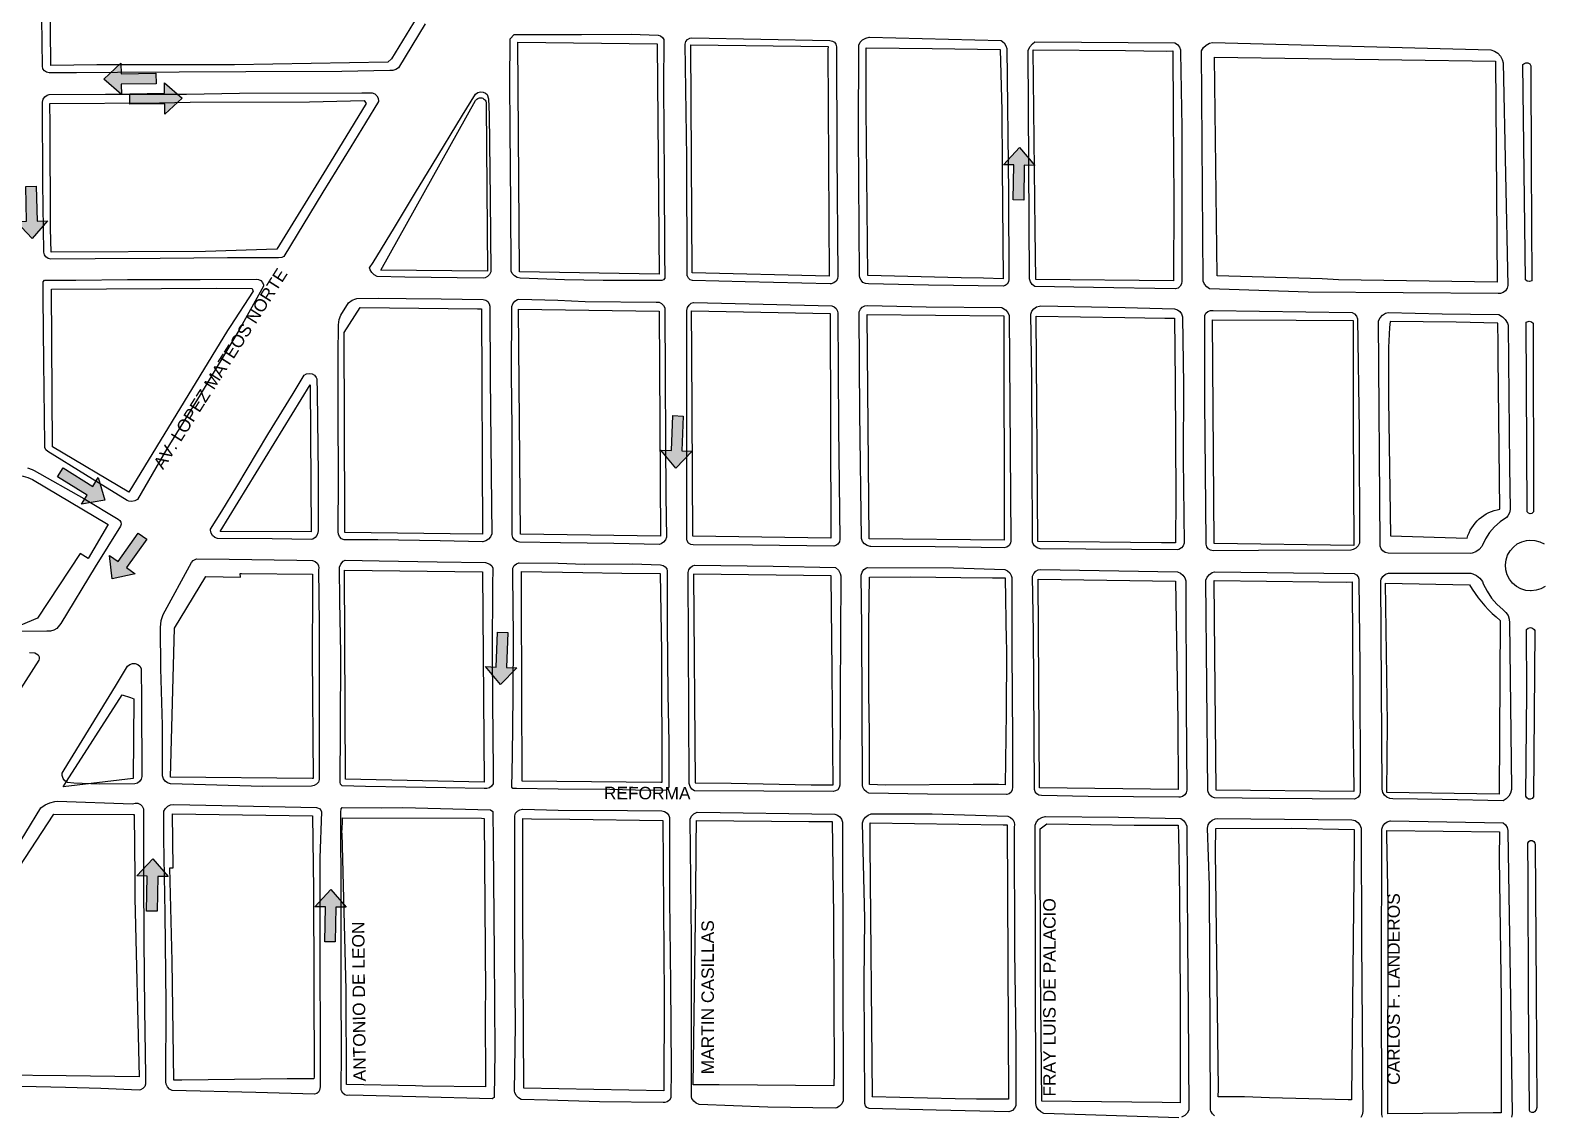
# Model space of a CAD drawing. Header units: metres. Extents: x 668617 to 675126, y 2286318 to 2293677.
# Drawn here: x 672152 to 672761, y 2291867 to 2292304 of the extents above; entities that cross this region are included whole.
import ezdxf

# ---------------------------------------------------------------- set-up
doc = ezdxf.new("R2010")
doc.units = ezdxf.units.M
doc.header["$MEASUREMENT"] = 0
for name, color, linetype in [('0_SENTIDO-VIAL', 30, 'Continuous'), ('DMTG-BANQUETA', 252, 'Continuous'), ('DMTG-CAMELLON', 252, 'Continuous'), ('DMTG-GLORIETA', 252, 'Continuous'), ('DMTG-MANZANA', 253, 'Continuous'), ('DMTG-NOM-CALLES', 251, 'Continuous'), ('DMTG-TRAZA-BASE', 7, 'Continuous'), ('DMTG_SECCIONES_VIALES', 250, 'Continuous')]:
    doc.layers.add(name, color=color, linetype=linetype)
doc.styles.get("Standard").update_dxf_attribs({"font": 'arial.ttf'})

# ---------------------------------------------------------------- blocks, each defined once
blk = doc.blocks.new('traza_base_proyecto')
at = {"layer": '0_SENTIDO-VIAL'}
for points in [[(645.54, -368.36), (631.49, -368.55), (631.55, -372.77), (624.44, -366.54), (631.38, -360.13), (631.44, -364.34), (645.48, -364.15)], [(634.92, -372.42), (648.96, -372.23), (648.91, -368.02), (656.02, -374.24), (649.08, -380.66), (649.02, -376.45), (634.98, -376.64)], [(990.91, -415.15), (991.17, -401.1), (986.96, -401.02), (993.41, -394.12), (999.59, -401.26), (995.38, -401.18), (995.12, -415.23)], [(597.22, -409.65), (597.58, -423.69), (601.8, -423.58), (595.66, -430.76), (589.16, -423.91), (593.37, -423.8), (593.01, -409.76)], [(857.91, -502.27), (857.38, -516.3), (861.59, -516.47), (855, -523.24), (848.96, -515.98), (853.17, -516.14), (853.7, -502.11)], [(608.1, -523.17), (620.01, -530.63), (622.24, -527.05), (624.84, -536.14), (615.54, -537.77), (617.77, -534.2), (605.87, -526.75)], [(641.79, -551.92), (633.65, -563.37), (637.09, -565.81), (627.87, -567.87), (626.78, -558.49), (630.22, -560.93), (638.35, -549.48)], [(787.27, -589.55), (786.73, -603.59), (790.95, -603.75), (784.36, -610.52), (778.31, -603.27), (782.52, -603.43), (783.06, -589.39)], [(641.73, -701.73), (641.99, -687.69), (637.78, -687.61), (644.23, -680.7), (650.42, -687.84), (646.21, -687.76), (645.95, -701.81)], [(713.49, -714.13), (713.75, -700.09), (709.54, -700.01), (715.99, -693.11), (722.18, -700.25), (717.97, -700.17), (717.7, -714.21)]]:
    blk.add_hatch(color=256, dxfattribs=at).paths.add_polyline_path(points)
for points in [[(645.54, -368.36), (631.49, -368.55), (631.55, -372.77), (624.44, -366.54), (631.38, -360.13), (631.44, -364.34), (645.48, -364.15)], [(634.92, -372.42), (648.96, -372.23), (648.91, -368.02), (656.02, -374.24), (649.08, -380.66), (649.02, -376.45), (634.98, -376.64)], [(990.91, -415.15), (991.17, -401.1), (986.96, -401.02), (993.41, -394.12), (999.59, -401.26), (995.38, -401.18), (995.12, -415.23)], [(597.22, -409.65), (597.58, -423.69), (601.8, -423.58), (595.66, -430.76), (589.16, -423.91), (593.37, -423.8), (593.01, -409.76)], [(857.91, -502.27), (857.38, -516.3), (861.59, -516.47), (855, -523.24), (848.96, -515.98), (853.17, -516.14), (853.7, -502.11)], [(608.1, -523.17), (620.01, -530.63), (622.24, -527.05), (624.84, -536.14), (615.54, -537.77), (617.77, -534.2), (605.87, -526.75)], [(641.79, -551.92), (633.65, -563.37), (637.09, -565.81), (627.87, -567.87), (626.78, -558.49), (630.22, -560.93), (638.35, -549.48)], [(787.27, -589.55), (786.73, -603.59), (790.95, -603.75), (784.36, -610.52), (778.31, -603.27), (782.52, -603.43), (783.06, -589.39)], [(641.73, -701.73), (641.99, -687.69), (637.78, -687.61), (644.23, -680.7), (650.42, -687.84), (646.21, -687.76), (645.95, -701.81)], [(713.49, -714.13), (713.75, -700.09), (709.54, -700.01), (715.99, -693.11), (722.18, -700.25), (717.97, -700.17), (717.7, -714.21)]]:
    blk.add_lwpolyline(points, close=True, dxfattribs=at)
at = {"layer": 'DMTG-BANQUETA', "linetype": 'Continuous', "lineweight": 25}
for points in [[(753.96, -344.19, 0), (743.21, -361.94, 0), (742.12, -362.68, 0), (740.87, -363.06, 0), (739.71, -363.07, 0), (720.44, -363.49, 0), (681.65, -363.62, 0), (654.85, -363.74, 0), (630.03, -363.9, 0), (613.48, -363.94, 0), (602.43, -363.98, 0), (601.41, -363.76, 0), (600.53, -363.17, 0), (599.94, -362.3, 0), (599.71, -361.27, 0), (599.3, -332.17, 0)], [(593.7, -523.21, 0), (595.63, -523.8, 0), (596.39, -524.16, 0), (616.45, -535.51, 0), (630.24, -543.87, 0), (630.95, -544.33, 0), (631.39, -545.06, 0), (631.44, -545.91, 0), (631.19, -546.59, 0), (620.99, -563.05, 0), (607.1, -585.94, 0), (605.49, -587.87, 0), (604.35, -588.61, 0), (603.04, -588.99, 0), (601.69, -588.98, 0), (601.56, -588.96, 0), (576.85, -589.08, 0)], [(594.55, -597.62, 0), (596.63, -597.71, 0), (598.04, -598.51, 0), (598.44, -599.28, 0), (598.44, -600.12, 0), (598.25, -600.62, 0), (587.77, -617.08, 0)], [(586.96, -680, 0), (599.06, -660.22, 0), (600.78, -659, 0), (602.69, -658.12, 0), (604.74, -657.62, 0), (605.83, -657.52, 0), (636.04, -658.52, 0), (637.1, -658.21, 0), (638.19, -658.29, 0), (639.2, -658.75, 0), (639.98, -659.54, 0), (640.44, -660.55, 0), (640.4, -687.92, 0), (640.6, -713.4, 0), (640.8, -741.37, 0), (641.3, -767.87, 0), (641.27, -771.51, 0), (640.94, -772.5, 0), (640.22, -773.29, 0), (639.27, -773.77, 0), (638.66, -773.87, 0), (623.27, -773.28, 0), (609.04, -772.87, 0), (591.34, -772.49, 0)], [(1057.6, -785.03, 0), (1003.19, -783.33, 0), (1001.97, -782.71, 0), (1000.98, -781.77, 0), (1000.32, -780.58, 0), (1000.02, -779.25, 0), (1000.02, -778.48, 0), (999.73, -667.15, 0), (1000.33, -665.86, 0), (1001.26, -664.79, 0), (1002.45, -664.02, 0), (1003.81, -663.61, 0), (1003.96, -663.59, 0), (1033.3, -663.92, 0), (1058.4, -664.44, 0), (1059.5, -665.23, 0), (1060.33, -666.31, 0), (1060.82, -667.58, 0), (1060.89, -668.01, 0), (1061.07, -714.22, 0), (1061.35, -740.87, 0), (1061.72, -781.93, 0), (1061.02, -783.15, 0), (1060.01, -784.12, 0), (1058.76, -784.77, 0)], [(1072.04, -784.33, 0), (1071.16, -783.47, 0), (1070.57, -782.4, 0), (1070.41, -781.82, 0), (1069.97, -691.4, 0), (1069.22, -668.32, 0), (1069.5, -667.07, 0), (1070.14, -665.97, 0), (1071.09, -665.12, 0), (1072.26, -664.61, 0), (1073.04, -664.48, 0), (1127.39, -664.93, 0), (1128.66, -665.31, 0), (1129.76, -666.04, 0), (1130.59, -667.07, 0), (1131.08, -668.31, 0), (1131.15, -668.71, 0), (1131.22, -713.6, 0), (1131.79, -782.56, 0), (1131.55, -783.83, 0), (1130.94, -784.97, 0)], [(1139.66, -784.85, 0), (1139.49, -783.75, 0), (1139.5, -783.62, 0), (1139.32, -730.53, 0), (1139.46, -668.71, 0), (1139.84, -667.52, 0), (1140.58, -666.51, 0), (1141.59, -665.79, 0), (1142.78, -665.42, 0), (1142.95, -665.4, 0), (1188.3, -666.22, 0), (1189.27, -667.02, 0), (1189.94, -668.08, 0), (1190.25, -669.29, 0), (1190.26, -669.68, 0), (1191.31, -737.2, 0), (1191.98, -783.5, 0), (1191.66, -784.85, 0)]]:
    blk.add_polyline3d(points, dxfattribs=at)
for points in [[(836.94, -348.44, 0), (847.87, -348.83, 0), (848.83, -349.08, 0), (849.63, -349.68, 0), (850.12, -350.55, 0), (850.13, -350.57, 0), (850.05, -369.35, 0), (850.29, -405.9, 0), (850.44, -436.68, 0), (850.48, -446.73, 0), (850.05, -447.37, 0), (849.35, -447.7, 0), (848.71, -447.69, 0), (825.7, -447.67, 0), (810.16, -447.36, 0), (792.26, -446.74, 0), (791, -446.44, 0), (789.89, -445.76, 0), (789.04, -444.79, 0), (788.64, -443.96, 0), (788.44, -417.37, 0), (788.2, -386.62, 0), (788.06, -367.07, 0), (788.15, -351.3, 0), (788.26, -350.27, 0), (789.75, -348.51, 0), (816.94, -348.56, 0)], [(917.61, -448.96, 0), (917.16, -448.99, 0), (882.94, -448.15, 0), (861.62, -447.62, 0), (860.72, -447.35, 0), (860.01, -446.74, 0), (859.61, -445.87, 0), (859.59, -445.8, 0), (859.34, -398.06, 0), (858.72, -352.36, 0), (859, -351.35, 0), (859.64, -350.51, 0), (860.54, -349.97, 0), (861.37, -349.81, 0), (917.04, -351.01, 0), (918.02, -351.16, 0), (918.87, -351.67, 0), (919.45, -352.48, 0), (919.69, -353.45, 0), (919.69, -353.62, 0), (919.82, -396.19, 0), (920.24, -445.85, 0), (920.07, -446.94, 0), (919.52, -447.9, 0), (918.66, -448.6, 0)], [(987.7, -449.72, 0), (986.85, -449.95, 0), (956.77, -449.49, 0), (932.53, -449.05, 0), (931.39, -448.92, 0), (930.37, -448.41, 0), (929.57, -447.58, 0), (929.11, -446.54, 0), (929.02, -445.68, 0), (928.55, -388.36, 0), (928.64, -352.87, 0), (929.28, -351.65, 0), (930.24, -350.65, 0), (931.45, -349.95, 0), (932.8, -349.62, 0), (932.96, -349.62, 0), (986.09, -350.99, 0), (987.19, -351.87, 0), (987.99, -353.03, 0), (988.39, -354.12, 0), (988.94, -412.46, 0), (989.2, -447.24, 0), (989.04, -448.24, 0), (988.52, -449.11, 0)], [(1056.34, -451.05, 0), (1056.1, -451.07, 0), (1023.29, -450.46, 0), (999.63, -450.03, 0), (998.6, -449.24, 0), (997.87, -448.17, 0), (997.49, -446.93, 0), (996.87, -355.04, 0), (997.63, -353.52, 0), (998.72, -352.23, 0), (999.61, -351.52, 0), (1056.02, -351.92, 0), (1057.07, -352.61, 0), (1057.85, -353.59, 0), (1058.27, -354.77, 0), (1058.34, -355.83, 0), (1058.79, -385.82, 0), (1058.89, -447.98, 0), (1058.73, -449.06, 0), (1058.2, -450, 0), (1057.37, -450.7, 0)], [(1187.26, -452.87, 0), (1186.3, -452.9, 0), (1109.81, -452.42, 0), (1070, -451.03, 0), (1068.87, -450.25, 0), (1068, -449.17, 0), (1067.48, -447.87, 0), (1067.47, -447.84, 0), (1066.75, -355.12, 0), (1067.57, -353.83, 0), (1068.7, -352.78, 0), (1070.06, -352.05, 0), (1071.14, -351.75, 0), (1183.41, -354.65, 0), (1184.89, -355.18, 0), (1186.2, -356.06, 0), (1187.24, -357.25, 0), (1187.95, -358.65, 0), (1188.26, -359.98, 0), (1190.23, -449.65, 0), (1189.96, -450.8, 0), (1189.32, -451.79, 0), (1188.38, -452.51, 0)], [(620.99, -438.92, 0), (603.08, -439.07, 0), (602.03, -438.81, 0), (601.14, -438.18, 0), (600.53, -437.28, 0), (600.29, -436.22, 0), (600.29, -435.94, 0), (599.96, -408.58, 0), (599.71, -375.78, 0), (600.04, -374.65, 0), (600.72, -373.69, 0), (601.69, -373.02, 0), (602.48, -372.75, 0), (625.12, -372.6, 0), (657.84, -372.54, 0), (679.2, -372.18, 0), (728.44, -372.06, 0), (732.65, -372.09, 0), (733.69, -372.5, 0), (734.49, -373.25, 0), (734.98, -374.24, 0), (735.11, -375.34, 0), (735.1, -375.49, 0), (729.91, -384.06, 0), (723.99, -393.74, 0), (712.72, -412, 0), (697.02, -438, 0), (696.26, -438.41, 0), (694.88, -438.54, 0), (674.28, -438.58, 0), (647.15, -438.76, 0)], [(778.1, -446.61, 0), (777.46, -446.75, 0), (745.82, -446.37, 0), (734.56, -446.06, 0), (733.37, -445.44, 0), (732.41, -444.5, 0), (731.76, -443.32, 0), (731.56, -442.62, 0), (732.94, -440.36, 0), (741.56, -426.3, 0), (750.02, -412.15, 0), (756.79, -401.21, 0), (769.02, -381.09, 0), (774.27, -372.57, 0), (775.15, -371.91, 0), (776.21, -371.61, 0), (777.3, -371.7, 0), (778.3, -372.18, 0), (778.89, -372.75, 0), (779.48, -374.5, 0), (779.71, -380.8, 0), (780.11, -414.81, 0), (780.36, -444.12, 0), (779.91, -445.2, 0), (779.13, -446.06, 0)], [(686.86, -447.23, 0), (687.77, -447.68, 0), (688.44, -448.44, 0), (688.76, -449.4, 0), (688.77, -449.92, 0), (678.94, -467.84, 0), (663.26, -493.7, 0), (649.87, -515.53, 0), (638.02, -535.87, 0), (636.94, -536.48, 0), (635.73, -536.71, 0), (634.5, -536.55, 0), (633.87, -536.29, 0), (617.08, -525.99, 0), (601.86, -516.58, 0), (601.13, -515.85, 0), (600.72, -514.9, 0), (600.71, -513.86, 0), (600.75, -513.66, 0), (600.27, -480.62, 0), (600.02, -454.57, 0), (600.06, -448.23, 0), (600.62, -447.49, 0), (601.49, -447.49, 0), (613.16, -447.59, 0), (633.97, -447.28, 0), (663.23, -447.32, 0), (685.85, -447.17, 0)], [(779.51, -551.94, 0), (778.44, -552.6, 0), (777.2, -552.9, 0), (776.99, -552.91, 0), (760.06, -552.62, 0), (734.83, -552.17, 0), (721.3, -552.19, 0), (720.28, -551.7, 0), (719.49, -550.87, 0), (719.03, -549.85, 0), (718.94, -548.9, 0), (719.07, -527.37, 0), (718.96, -501.43, 0), (718.94, -477.62, 0), (718.98, -465.48, 0), (719.34, -463.43, 0), (720.04, -461.59, 0), (723.13, -456.61, 0), (724.49, -455.62, 0), (726.04, -455, 0), (726.39, -454.92, 0), (734.98, -454.79, 0), (746.34, -454.96, 0), (760.37, -455.03, 0), (777.39, -455.37, 0), (778.38, -455.61, 0), (779.22, -456.18, 0), (779.77, -457.04, 0), (779.96, -458.04, 0), (779.95, -458.21, 0), (780.16, -486.59, 0), (780.37, -513.18, 0), (780.71, -538.11, 0), (780.8, -549.8, 0), (780.32, -550.97, 0)], [(849.03, -553.78, 0), (848.41, -553.98, 0), (829.91, -553.61, 0), (808.5, -553.34, 0), (792.02, -553.16, 0), (790.91, -552.84, 0), (789.98, -552.16, 0), (789.33, -551.21, 0), (789.04, -550.09, 0), (789.04, -549.51, 0), (789.02, -530.41, 0), (789.02, -507.08, 0), (788.78, -485.72, 0), (788.88, -458.18, 0), (789.33, -457.01, 0), (790.13, -456.04, 0), (791.19, -455.37, 0), (791.64, -455.21, 0), (807.44, -455.6, 0), (818.49, -456.15, 0), (847.07, -456.43, 0), (848.19, -456.44, 0), (849.21, -456.91, 0), (850.04, -457.7, 0), (850.54, -458.73, 0), (850.57, -458.86, 0), (850.63, -486.9, 0), (850.79, -512.09, 0), (850.97, -534.59, 0), (851.16, -551.08, 0), (850.77, -552.21, 0), (850.03, -553.12, 0)], [(919.37, -554.46, 0), (918.6, -554.68, 0), (885.88, -554.37, 0), (861.94, -554.24, 0), (860.94, -554.03, 0), (860.11, -553.46, 0), (859.56, -552.61, 0), (859.4, -551.93, 0), (859.34, -492.17, 0), (859.45, -459.7, 0), (859.69, -458.56, 0), (860.28, -457.57, 0), (861.19, -456.84, 0), (862.02, -456.51, 0), (890.19, -457.24, 0), (917.79, -457.86, 0), (918.8, -458.26, 0), (919.6, -458.99, 0), (920.08, -459.96, 0), (920.19, -460.8, 0), (920.54, -507.05, 0), (921.09, -551.91, 0), (920.85, -552.96, 0), (920.25, -553.85, 0)], [(988.34, -555.09, 0), (987.31, -555.36, 0), (959.41, -555.02, 0), (933.56, -554.8, 0), (933.25, -554.78, 0), (932.05, -554.46, 0), (931.01, -553.77, 0), (930.24, -552.79, 0), (929.82, -551.62, 0), (929.05, -501.06, 0), (928.81, -461.03, 0), (928.88, -460.22, 0), (929.32, -459.19, 0), (930.08, -458.37, 0), (931.09, -457.87, 0), (932.19, -457.78, 0), (955.87, -458.31, 0), (986.25, -458.58, 0), (986.68, -458.74, 0), (987.84, -459.47, 0), (988.74, -460.5, 0), (989.31, -461.75, 0), (989.97, -552.17, 0), (989.99, -552.52, 0), (989.78, -553.57, 0), (989.21, -554.46, 0)], [(1057.69, -556.02, 0), (1056.94, -556.19, 0), (1001.72, -555.81, 0), (1000.51, -555.37, 0), (999.5, -554.58, 0), (998.78, -553.52, 0), (998.61, -553.12, 0), (998.49, -518.65, 0), (998.41, -486.94, 0), (997.94, -461.28, 0), (998.37, -460.07, 0), (999.19, -459.06, 0), (1000.23, -458.33, 0), (1001.46, -457.97, 0), (1002, -457.93, 0), (1036.05, -458.52, 0), (1055.89, -459.07, 0), (1057.06, -459.43, 0), (1058.04, -460.15, 0), (1058.75, -461.15, 0), (1059.1, -462.32, 0), (1059.12, -462.53, 0), (1059.54, -489.59, 0), (1059.4, -519.62, 0), (1059.79, -553.51, 0), (1059.4, -554.58, 0), (1058.69, -555.45, 0)], [(1089.76, -556.52, 0), (1071.44, -556.53, 0), (1070.4, -556.35, 0), (1069.5, -555.8, 0), (1068.88, -554.96, 0), (1068.61, -553.95, 0), (1068.7, -553.02, 0), (1068.09, -496.46, 0), (1068.05, -461.8, 0), (1068.54, -460.83, 0), (1069.34, -460.1, 0), (1070.35, -459.71, 0), (1071.44, -459.71, 0), (1071.45, -459.71, 0), (1127.48, -460.49, 0), (1128.48, -461.11, 0), (1129.21, -462.03, 0), (1129.59, -463.12, 0), (1129.61, -463.26, 0), (1130.31, -508.04, 0), (1130.46, -553.52, 0), (1129.91, -554.62, 0), (1129.02, -555.53, 0), (1127.94, -556.1, 0), (1126.99, -556.28, 0)], [(1175.84, -557.54, 0), (1174.97, -557.67, 0), (1141.94, -557.48, 0), (1140.8, -557.26, 0), (1139.82, -556.66, 0), (1139.1, -555.77, 0), (1138.73, -554.69, 0), (1138.73, -553.62, 0), (1138.11, -463.93, 0), (1138.72, -462.66, 0), (1139.66, -461.61, 0), (1140.85, -460.87, 0), (1142.02, -460.51, 0), (1163.75, -461.04, 0), (1186.57, -461.36, 0), (1187.99, -462.24, 0), (1189.19, -463.43, 0), (1190.03, -464.86, 0), (1190.34, -465.69, 0), (1190.86, -522.57, 0), (1191.21, -539.91, 0), (1190.91, -541.29, 0), (1190.24, -542.52, 0), (1189.62, -543.22, 0), (1187.1, -544.93, 0), (1184.83, -546.95, 0), (1182.84, -549.25, 0), (1181.19, -551.79, 0), (1179.85, -554.53, 0), (1179.71, -554.9, 0), (1178.65, -556.1, 0), (1177.34, -556.99, 0)], [(708.64, -551.84, 0), (708.14, -551.97, 0), (692.34, -551.76, 0), (670.34, -551.6, 0), (669.23, -551.2, 0), (668.33, -550.45, 0), (667.72, -549.45, 0), (667.48, -548.3, 0), (667.49, -547.87, 0), (672.03, -540.6, 0), (678.07, -530.62, 0), (690.61, -509.74, 0), (700.77, -493.23, 0), (705.14, -485.85, 0), (706.13, -485.28, 0), (707.26, -485.08, 0), (708.38, -485.28, 0), (709.37, -485.85, 0), (710.1, -486.72, 0), (710.36, -487.26, 0), (710.46, -492.74, 0), (710.78, -525.66, 0), (710.78, -548.37, 0), (710.77, -549.33, 0), (710.37, -550.4, 0), (709.63, -551.27, 0)], [(708.19, -651.42, 0), (688.37, -651.51, 0), (665.46, -650.87, 0), (651.29, -650.46, 0), (650.14, -650.12, 0), (649.19, -649.42, 0), (648.48, -648.44, 0), (648.15, -647.29, 0), (648.14, -647.23, 0), (648.1, -626.78, 0), (647.44, -604, 0), (647.26, -587.55, 0), (647.63, -584.72, 0), (648.32, -582.2, 0), (659.74, -561.27, 0), (660.51, -560.43, 0), (661.52, -559.9, 0), (661.89, -559.8, 0), (674.98, -559.94, 0), (702.28, -560.37, 0), (708.56, -560.55, 0), (709.58, -560.87, 0), (710.44, -561.57, 0), (710.95, -562.5, 0), (711.1, -563.57, 0), (711.04, -564.07, 0), (711.19, -586.05, 0), (711.2, -611.92, 0), (711.2, -631.51, 0), (711.3, -648.7, 0), (710.94, -649.77, 0), (710.19, -650.65, 0), (709.2, -651.22, 0)], [(779.85, -652.05, 0), (778.77, -652.37, 0), (777.69, -652.32, 0), (762.31, -652.05, 0), (746.21, -651.87, 0), (729.86, -651.54, 0), (720.54, -651.31, 0), (719.81, -650.66, 0), (719.65, -649.78, 0), (719.78, -628.49, 0), (719.96, -598, 0), (719.52, -576.91, 0), (719.44, -563.24, 0), (719.98, -561.9, 0), (720.86, -560.76, 0), (721.77, -560.37, 0), (735.43, -560.67, 0), (758.84, -561.09, 0), (778.31, -561.31, 0), (780.05, -561.92, 0), (780.85, -562.69, 0), (781.23, -563.53, 0), (781.13, -570.6, 0), (780.94, -597.45, 0), (781.1, -617.36, 0), (781.34, -645.37, 0), (781.35, -650.43, 0), (780.75, -651.37, 0)], [(807.59, -561.58, 0), (818.08, -561.98, 0), (837.52, -561.85, 0), (848.83, -562.25, 0), (849.84, -562.44, 0), (850.7, -563, 0), (851.27, -563.84, 0), (851.5, -564.84, 0), (851.5, -564.94, 0), (851.52, -586.08, 0), (851.79, -614.37, 0), (852.08, -633.78, 0), (852.09, -649.65, 0), (852.08, -651.74, 0), (851.78, -652.62, 0), (851.13, -653.09, 0), (843.82, -653.11, 0), (828.3, -652.82, 0), (807.56, -652.58, 0), (790.69, -652.4, 0), (789.23, -652.4, 0), (788.84, -651.87, 0), (789.19, -639.12, 0), (789.46, -615.02, 0), (789.58, -591.02, 0), (789.22, -566.6, 0), (789.27, -563.54, 0), (789.83, -562.56, 0), (790.69, -561.83, 0), (791.76, -561.45, 0), (791.82, -561.44, 0)], [(919.31, -653.37, 0), (918.38, -653.55, 0), (862.44, -653.36, 0), (861.44, -652.61, 0), (860.7, -651.58, 0), (860.34, -650.37, 0), (860.31, -649.97, 0), (859.88, -565.36, 0), (860.16, -564.25, 0), (860.81, -563.31, 0), (861.73, -562.65, 0), (862.6, -562.37, 0), (894.21, -562.73, 0), (919.36, -563.27, 0), (920.44, -564.36, 0), (921.15, -565.7, 0), (921.44, -566.62, 0), (921.19, -614.48, 0), (921.05, -651.01, 0), (920.8, -652.01, 0), (920.19, -652.84, 0)], [(988.34, -654.78, 0), (988.22, -654.79, 0), (956.35, -654.69, 0), (932.79, -654.21, 0), (931.72, -653.69, 0), (930.88, -652.84, 0), (930.36, -651.77, 0), (930.24, -651.12, 0), (930.06, -619.37, 0), (929.84, -587.46, 0), (929.57, -566.35, 0), (929.98, -565.17, 0), (930.73, -564.17, 0), (931.76, -563.46, 0), (932.24, -563.27, 0), (966.85, -563.46, 0), (987.51, -564.1, 0), (988.63, -564.62, 0), (989.53, -565.47, 0), (990.12, -566.57, 0), (990.3, -567.37, 0), (990.35, -597.09, 0), (990.55, -632.35, 0), (990.62, -651.86, 0), (990.54, -652.87, 0), (990.08, -653.79, 0), (989.3, -654.46, 0)], [(1059.16, -655.6, 0), (1058.12, -655.87, 0), (1057.59, -655.85, 0), (1021.13, -655.54, 0), (1002.26, -655.22, 0), (1001.25, -655.07, 0), (1000.37, -654.55, 0), (999.75, -653.74, 0), (999.49, -652.75, 0), (999.49, -652.44, 0), (999.1, -589.51, 0), (998.71, -566.76, 0), (999.16, -565.69, 0), (999.95, -564.83, 0), (1000.98, -564.29, 0), (1001.94, -564.12, 0), (1057.04, -565.08, 0), (1058.27, -565.54, 0), (1059.31, -566.35, 0), (1060.06, -567.43, 0), (1060.46, -568.69, 0), (1060.48, -568.84, 0), (1060.61, -619.32, 0), (1060.84, -653.03, 0), (1060.62, -654.08, 0), (1060.04, -654.98, 0)], [(1128.95, -656.45, 0), (1128.37, -656.62, 0), (1094.26, -656.42, 0), (1072, -656.07, 0), (1070.96, -655.74, 0), (1070.1, -655.05, 0), (1069.55, -654.11, 0), (1069.38, -653.37, 0), (1068.55, -568.42, 0), (1069.07, -567.17, 0), (1069.94, -566.12, 0), (1071.07, -565.37, 0), (1072.02, -565.06, 0), (1103.85, -565.45, 0), (1128.3, -565.68, 0), (1129.22, -566.2, 0), (1129.89, -567.02, 0), (1130.21, -568.03, 0), (1130.22, -568.66, 0), (1130.59, -602.94, 0), (1130.69, -653.98, 0), (1130.44, -655.01, 0), (1129.83, -655.87, 0)], [(1189.58, -656.53, 0), (1188.3, -657.27, 0), (1163.71, -656.77, 0), (1143.8, -656.52, 0), (1142.61, -656.37, 0), (1141.46, -655.87, 0), (1140.51, -655.02, 0), (1139.87, -653.92, 0), (1139.6, -652.68, 0), (1139.26, -611.48, 0), (1138.98, -568.36, 0), (1139.12, -568.04, 0), (1139.85, -566.92, 0), (1140.87, -566.06, 0), (1142.1, -565.54, 0), (1175.36, -565.62, 0), (1176.07, -565.83, 0), (1177.6, -566.57, 0), (1178.94, -567.62, 0), (1179.97, -568.99, 0), (1180.32, -569.85, 0), (1181.82, -572.83, 0), (1183.66, -575.6, 0), (1185.82, -578.12, 0), (1188.27, -580.37, 0), (1189.44, -581.4, 0), (1190.29, -582.68, 0), (1190.79, -584.12, 0), (1190.9, -585.67, 0), (1191.7, -652.37, 0), (1191.69, -652.74, 0), (1191.33, -654.18, 0), (1190.61, -655.47, 0)], [(637.01, -650.49, 0), (622.66, -650.61, 0), (612.44, -650.17, 0), (609.79, -649.98, 0), (608.8, -649.3, 0), (608.08, -648.34, 0), (607.72, -647.19, 0), (607.72, -646.16, 0), (608.48, -644.85, 0), (629.19, -611.12, 0), (634.08, -603.1, 0), (634.94, -602.37, 0), (635.98, -601.97, 0), (637.1, -601.97, 0), (638.15, -602.36, 0), (638.99, -603.09, 0), (639.55, -604.07, 0), (639.58, -604.18, 0), (639.69, -616.48, 0), (639.83, -647.51, 0), (639.55, -648.61, 0), (638.91, -649.54, 0), (637.99, -650.2, 0)], [(709.39, -775.53, 0), (709.35, -775.53, 0), (685.73, -774.83, 0), (652.01, -774.11, 0), (650.94, -773.5, 0), (650.12, -772.58, 0), (649.64, -771.45, 0), (649.52, -770.62, 0), (649.55, -739.12, 0), (649.14, -702.7, 0), (648.69, -672.68, 0), (648.69, -661.5, 0), (649.3, -660.37, 0), (650.24, -659.53, 0), (651.4, -659, 0), (652.62, -658.85, 0), (678.53, -659.36, 0), (710.2, -659.98, 0), (711.69, -660.6, 0), (712.24, -661.71, 0), (711.52, -680.36, 0), (711.57, -703.77, 0), (711.56, -724.66, 0), (711.58, -751.49, 0), (711.64, -772.53, 0), (711.44, -773.87, 0), (711.01, -774.72, 0), (710.29, -775.3, 0)], [(720.54, -660.03, 0), (736.52, -660.11, 0), (744.98, -660.08, 0), (780.29, -660.91, 0), (781.24, -661.7, 0), (781.4, -673.96, 0), (781.71, -719.2, 0), (781.99, -758.51, 0), (781.76, -776.92, 0), (780.97, -777.46, 0), (750.23, -776.56, 0), (723.55, -775.95, 0), (722.53, -776.05, 0), (721.55, -775.76, 0), (720.75, -775.12, 0), (720.25, -774.22, 0), (720.13, -773.6, 0), (720.26, -758.91, 0), (720.11, -732.73, 0), (720.1, -698.62, 0), (719.99, -661.87, 0), (720.06, -660.55, 0)], [(850.47, -778.9, 0), (849.88, -778.9, 0), (824.2, -778.58, 0), (803.21, -778.02, 0), (792.69, -777.73, 0), (791.53, -777.06, 0), (790.62, -776.08, 0), (790.03, -774.87, 0), (789.91, -774.37, 0), (790.32, -747.9, 0), (790.1, -719.57, 0), (790.11, -689.66, 0), (790.04, -663.42, 0), (790.41, -662.36, 0), (791.13, -661.49, 0), (792.1, -660.92, 0), (793.21, -660.73, 0), (793.3, -660.73, 0), (807.61, -661.04, 0), (835.48, -661.23, 0), (849.29, -661.37, 0), (850.44, -661.69, 0), (851.41, -662.35, 0), (852.11, -663.31, 0), (852.39, -664.07, 0), (852.47, -697.08, 0), (852.81, -731.01, 0), (853.04, -765.4, 0), (852.99, -777, 0), (852.4, -777.93, 0), (851.52, -778.59, 0)], [(919.8, -781.01, 0), (919.3, -781.17, 0), (892.06, -780.83, 0), (864.41, -779.72, 0), (863.19, -779.2, 0), (862.19, -778.34, 0), (861.47, -777.22, 0), (861.25, -776.59, 0), (861.29, -713.08, 0), (860.79, -664.68, 0), (861.33, -663.54, 0), (862.19, -662.61, 0), (863.29, -662, 0), (863.6, -661.9, 0), (919.02, -662.7, 0), (920.15, -663.05, 0), (921.1, -663.76, 0), (921.76, -664.74, 0), (922.06, -665.87, 0), (922.06, -666.47, 0), (922.36, -778.19, 0), (921.81, -779.37, 0), (920.94, -780.35, 0)], [(989.59, -782.57, 0), (989.14, -782.67, 0), (959.85, -782.02, 0), (932.82, -781.31, 0), (931.97, -780.92, 0), (931.36, -780.21, 0), (931.09, -779.31, 0), (931.08, -779.09, 0), (930.84, -730.1, 0), (931.06, -704.74, 0), (930.14, -666.23, 0), (930.56, -664.97, 0), (931.33, -663.87, 0), (932.39, -663.09, 0), (933.63, -662.62, 0), (958.19, -662.6, 0), (988.79, -663.54, 0), (989.86, -664.02, 0), (990.71, -664.83, 0), (991.23, -665.87, 0), (991.38, -667.04, 0), (991.27, -667.79, 0), (991.44, -718.01, 0), (991.94, -754.03, 0), (992.01, -779.03, 0), (991.94, -780.18, 0), (991.44, -781.24, 0), (990.63, -782.06, 0)]]:
    blk.add_polyline3d(points, close=True, dxfattribs=at)
at = {"layer": 'DMTG-CAMELLON', "linetype": 'Continuous', "lineweight": 25}
for points in [[(1199.82, -447.81, 0), (1198.95, -448.04, 0), (1198.05, -447.87, 0), (1197.29, -447.36, 0), (1196.27, -360.61, 0), (1196.61, -360.29, 0), (1197.4, -359.95, 0), (1198.27, -359.99, 0), (1199.03, -360.41, 0), (1199.52, -361.12, 0), (1199.58, -401.05, 0)], [(1199.94, -541.55, 0), (1199.22, -541.71, 0), (1198.52, -541.48, 0), (1198.02, -540.93, 0), (1197.56, -464.51, 0), (1197.98, -464.25, 0), (1198.86, -464.06, 0), (1199.73, -464.27, 0), (1200.44, -464.83, 0), (1200.53, -540.92, 0), (1200.47, -541.04, 0)], [(1200.07, -656.36, 0), (1199.31, -656.68, 0), (1198.51, -656.61, 0), (1197.81, -656.17, 0), (1197.44, -655.45, 0), (1197.39, -655.31, 0), (1197.81, -613.53, 0), (1197.77, -588.33, 0), (1198.44, -587.76, 0), (1199.29, -587.54, 0), (1200.14, -587.72, 0), (1200.83, -588.25, 0), (1201.09, -588.66, 0), (1200.59, -655.73, 0)], [(1200.53, -782.91, 0), (1199.84, -782.98, 0), (1199.23, -782.66, 0), (1198.91, -782.12, 0), (1198.56, -735.75, 0), (1198.34, -688.51, 0), (1198.22, -674.41, 0), (1198.6, -673.74, 0), (1199.26, -673.34, 0), (1200.03, -673.32, 0), (1200.72, -673.68, 0), (1201.13, -674.33, 0), (1201.2, -674.66, 0), (1201.56, -733.69, 0), (1201.94, -780.97, 0), (1201.61, -781.91, 0), (1200.96, -782.65, 0)]]:
    blk.add_polyline3d(points, close=True, dxfattribs=at)
at = {"layer": 'DMTG-GLORIETA', "linetype": 'Continuous', "lineweight": 25}
blk.add_polyline3d([(1205.26, -570.91, 0), (1203.49, -571.87, 0), (1201.57, -572.51, 0), (1199.56, -572.74, 0), (1199.4, -572.74, 0), (1197.39, -572.52, 0), (1195.46, -571.91, 0), (1193.69, -570.94, 0), (1192.14, -569.62, 0), (1190.88, -568.05, 0), (1189.96, -566.25, 0), (1189.4, -564.31, 0), (1189.24, -562.29, 0), (1189.48, -560.28, 0), (1190.11, -558.36, 0), (1191.1, -556.6, 0), (1192.44, -555.06, 0), (1194.01, -553.82, 0), (1195.82, -552.91, 0), (1197.77, -552.37, 0), (1199.07, -552.24, 0), (1201.09, -552.37, 0), (1203.04, -552.9, 0), (1204.85, -553.8, 0)], dxfattribs=at)
at = {"layer": 'DMTG-MANZANA', "color": 8, "linetype": 'Continuous', "lineweight": 25}
blk.add_line((1072.06, -357.69), (1185.19, -359.22), dxfattribs=at)
at = {"layer": 'DMTG-MANZANA', "linetype": 'Continuous', "lineweight": 25}
for points in [[(773.2, -302.96, 0), (757.01, -332.15, 0), (754.82, -334.48, 0), (752.16, -338.97, 0), (740.42, -358.36, 0), (738.97, -359.67, 0), (677.11, -360.69, 0), (621.7, -360.77, 0), (603.14, -361.07, 0), (602.58, -301.33, 0), (614.53, -301.05, 0), (686.42, -300.6, 0), (772.17, -301.42, 0)], [(773.2, -302.96, 0), (757.01, -332.15, 0), (754.82, -334.48, 0), (752.16, -338.97, 0), (740.42, -358.36, 0), (738.97, -359.67, 0), (677.11, -360.69, 0), (621.7, -360.77, 0), (603.14, -361.07, 0), (602.58, -301.33, 0), (614.53, -301.05, 0), (686.42, -300.6, 0), (772.17, -301.42, 0)], [(848.21, -445.05, 0), (791.92, -444.12, 0), (791.25, -351.56, 0), (847.45, -352.28, 0)], [(848.21, -445.05, 0), (791.92, -444.12, 0), (791.25, -351.56, 0), (847.45, -352.28, 0)], [(916.28, -353.3, 0), (916.22, -354.61, 0), (916.77, -445.92, 0), (861.52, -444.63, 0), (861.04, -352.75, 0)], [(916.28, -353.3, 0), (916.22, -354.61, 0), (916.77, -445.92, 0), (861.52, -444.63, 0), (861.04, -352.75, 0)], [(969.89, -446.58, 0), (932.34, -445.68, 0), (931.69, -378.53, 0), (931.64, -354.42, 0), (931.65, -353.87, 0), (958.27, -354.16, 0), (985.68, -354.53, 0), (986.28, -379.22, 0), (986.43, -402.05, 0), (986.79, -447.03, 0), (978.88, -446.77, 0)], [(969.89, -446.58, 0), (932.34, -445.68, 0), (931.69, -378.53, 0), (931.64, -354.42, 0), (931.65, -353.87, 0), (958.27, -354.16, 0), (985.68, -354.53, 0), (986.28, -379.22, 0), (986.43, -402.05, 0), (986.79, -447.03, 0), (978.88, -446.77, 0)], [(1055.6, -414.73, 0), (1055.51, -447.82, 0), (999.98, -447.24, 0), (999.75, -427.27, 0), (998.89, -354.72, 0), (1036.14, -355.04, 0), (1043.55, -355.14, 0), (1052.8, -355.29, 0), (1055.26, -355.15, 0), (1055.33, -379.69, 0), (1055.4, -381.5, 0)], [(1055.6, -414.73, 0), (1055.51, -447.82, 0), (999.98, -447.24, 0), (999.75, -427.27, 0), (998.89, -354.72, 0), (1036.14, -355.04, 0), (1043.55, -355.14, 0), (1052.8, -355.29, 0), (1055.26, -355.15, 0), (1055.33, -379.69, 0), (1055.4, -381.5, 0)], [(1072.06, -357.69, 0), (1185.19, -359.22, 0), (1185.84, -448.29, 0), (1122.03, -447.33, 0), (1115.34, -446.98, 0), (1073.05, -445.75, 0)], [(1072.06, -357.69, 0), (1185.19, -359.22, 0), (1185.84, -448.29, 0), (1122.03, -447.33, 0), (1115.34, -446.98, 0), (1073.05, -445.75, 0)], [(730.13, -376.36, 0), (714.21, -402.56, 0), (694.18, -435, 0), (665.46, -435.94, 0), (603.22, -436.24, 0), (603.04, -426.74, 0), (602.91, -384.68, 0), (602.7, -376.34, 0), (646.93, -376.09, 0), (659.2, -375.8, 0), (707.29, -375.61, 0), (729.41, -375.1, 0)], [(730.13, -376.36, 0), (714.21, -402.56, 0), (694.18, -435, 0), (665.46, -435.94, 0), (603.22, -436.24, 0), (603.04, -426.74, 0), (602.91, -384.68, 0), (602.7, -376.34, 0), (646.93, -376.09, 0), (659.2, -375.8, 0), (707.29, -375.61, 0), (729.41, -375.1, 0)], [(774.22, -375.19, 0), (774.47, -374.84, 0), (774.77, -374.55, 0), (775.12, -374.32, 0), (775.5, -374.15, 0), (775.91, -374.06, 0), (776.33, -374.04, 0), (776.75, -374.1, 0), (777.15, -374.23, 0), (777.52, -374.43, 0), (777.85, -374.69, 0), (778.12, -375.01, 0), (778.34, -375.37, 0), (778.49, -375.76, 0), (778.56, -376.17, 0), (778.56, -376.59, 0), (778.48, -377.01, 0), (779.13, -443.84, 0), (736.08, -443.44, 0)], [(774.22, -375.19, 0), (774.47, -374.84, 0), (774.77, -374.55, 0), (775.12, -374.32, 0), (775.5, -374.15, 0), (775.91, -374.06, 0), (776.33, -374.04, 0), (776.75, -374.1, 0), (777.15, -374.23, 0), (777.52, -374.43, 0), (777.85, -374.69, 0), (778.12, -375.01, 0), (778.34, -375.37, 0), (778.49, -375.76, 0), (778.56, -376.17, 0), (778.56, -376.59, 0), (778.48, -377.01, 0), (779.13, -443.84, 0), (736.08, -443.44, 0)], [(684.52, -451.67, 0), (684.64, -452, 0), (675.44, -466.19, 0), (674.31, -467.78, 0), (634.49, -533.01, 0), (603.73, -514.72, 0), (603.36, -451.21, 0), (669.83, -450.78, 0), (684.3, -450.94, 0)], [(684.52, -451.67, 0), (684.64, -452, 0), (675.44, -466.19, 0), (674.31, -467.78, 0), (634.49, -533.01, 0), (603.73, -514.72, 0), (603.36, -451.21, 0), (669.83, -450.78, 0), (684.3, -450.94, 0)], [(764.04, -549.69, 0), (721.53, -549.15, 0), (721.62, -543.21, 0), (721.37, -468.59, 0), (727.81, -458.53, 0), (775.06, -459.09, 0), (776.69, -459.07, 0), (777.12, -549.83, 0)], [(764.04, -549.69, 0), (721.53, -549.15, 0), (721.62, -543.21, 0), (721.37, -468.59, 0), (727.81, -458.53, 0), (775.06, -459.09, 0), (776.69, -459.07, 0), (777.12, -549.83, 0)], [(848.27, -459.95, 0), (848.81, -550.64, 0), (792.4, -549.82, 0), (791.56, -459.16, 0)], [(848.27, -459.95, 0), (848.81, -550.64, 0), (792.4, -549.82, 0), (791.56, -459.16, 0)], [(917.45, -551.54, 0), (861.86, -550.72, 0), (861.44, -476.14, 0), (861.27, -459.91, 0), (917.1, -461.01, 0)], [(917.45, -551.54, 0), (861.86, -550.72, 0), (861.44, -476.14, 0), (861.27, -459.91, 0), (917.1, -461.01, 0)], [(987.31, -552.3, 0), (932.87, -551.72, 0), (932.12, -461.31, 0), (987.14, -461.9, 0)], [(987.31, -552.3, 0), (932.87, -551.72, 0), (932.12, -461.31, 0), (987.14, -461.9, 0)], [(1000.77, -552.82, 0), (1000.09, -461.99, 0), (1035.91, -462.57, 0), (1051.94, -462.78, 0), (1055.84, -462.82, 0), (1056.16, -488.47, 0), (1056.45, -534.8, 0), (1056.27, -553.38, 0), (1050.68, -553.31, 0)], [(1000.77, -552.82, 0), (1000.09, -461.99, 0), (1035.91, -462.57, 0), (1051.94, -462.78, 0), (1055.84, -462.82, 0), (1056.16, -488.47, 0), (1056.45, -534.8, 0), (1056.27, -553.38, 0), (1050.68, -553.31, 0)], [(1127.88, -463.75, 0), (1127.9, -505.39, 0), (1128.13, -554.41, 0), (1071.91, -553.67, 0), (1071.21, -463.55, 0), (1104.91, -463.62, 0)], [(1127.88, -463.75, 0), (1127.9, -505.39, 0), (1128.13, -554.41, 0), (1071.91, -553.67, 0), (1071.21, -463.55, 0), (1104.91, -463.62, 0)], [(1187, -539.83, 0), (1186.35, -478.71, 0), (1186.27, -473.14, 0), (1186.12, -464.88, 0), (1169.39, -464.42, 0), (1142.79, -464.22, 0), (1142.56, -466.6, 0), (1142.16, -474.71, 0), (1142.09, -495.59, 0), (1142.95, -550.54, 0), (1173.78, -551.54, 0), (1174.13, -550.43, 0), (1174.57, -549.35, 0), (1175.08, -548.3, 0), (1175.66, -547.29, 0), (1176.31, -546.33, 0), (1177.03, -545.41, 0), (1177.82, -544.55, 0), (1178.67, -543.75, 0), (1179.56, -543, 0), (1180.51, -542.33, 0), (1181.51, -541.72, 0), (1182.55, -541.19, 0), (1183.62, -540.73, 0), (1184.72, -540.35, 0), (1185.85, -540.05, 0)], [(1187, -539.83, 0), (1186.35, -478.71, 0), (1186.27, -473.14, 0), (1186.12, -464.88, 0), (1169.39, -464.42, 0), (1142.79, -464.22, 0), (1142.56, -466.6, 0), (1142.16, -474.71, 0), (1142.09, -495.59, 0), (1142.95, -550.54, 0), (1173.78, -551.54, 0), (1174.13, -550.43, 0), (1174.57, -549.35, 0), (1175.08, -548.3, 0), (1175.66, -547.29, 0), (1176.31, -546.33, 0), (1177.03, -545.41, 0), (1177.82, -544.55, 0), (1178.67, -543.75, 0), (1179.56, -543, 0), (1180.51, -542.33, 0), (1181.51, -541.72, 0), (1182.55, -541.19, 0), (1183.62, -540.73, 0), (1184.72, -540.35, 0), (1185.85, -540.05, 0)], [(708.03, -548.99, 0), (671.34, -548.83, 0), (707.63, -489.64, 0)], [(708.03, -548.99, 0), (671.34, -548.83, 0), (707.63, -489.64, 0)], [(626.02, -546.4, 0), (618.16, -559.73, 0), (614.95, -557.64, 0), (597.77, -583.75, 0), (591.01, -586.54, 0), (566.72, -586.56, 0), (403.17, -587.45, 0), (384.95, -587.81, 0), (384.19, -587.08, 0), (383.44, -530.18, 0), (383.39, -527.67, 0), (402.04, -527.83, 0), (424.03, -527.71, 0), (558.57, -526.51, 0), (588.99, -526.28, 0), (589.99, -526.3, 0), (590.99, -526.39, 0), (591.98, -526.55, 0), (592.96, -526.79, 0), (593.91, -527.09, 0), (594.84, -527.46, 0), (595.75, -527.9, 0), (626.23, -546.01, 0)], [(626.02, -546.4, 0), (618.16, -559.73, 0), (614.95, -557.64, 0), (597.77, -583.75, 0), (591.01, -586.54, 0), (566.72, -586.56, 0), (403.17, -587.45, 0), (384.95, -587.81, 0), (384.19, -587.08, 0), (383.44, -530.18, 0), (383.39, -527.67, 0), (402.04, -527.83, 0), (424.03, -527.71, 0), (558.57, -526.51, 0), (588.99, -526.28, 0), (589.99, -526.3, 0), (590.99, -526.39, 0), (591.98, -526.55, 0), (592.96, -526.79, 0), (593.91, -527.09, 0), (594.84, -527.46, 0), (595.75, -527.9, 0), (626.23, -546.01, 0)], [(708.48, -648.33, 0), (651.28, -647.75, 0), (652.94, -587.82, 0), (665.57, -566.99, 0), (679.49, -567.24, 0), (679.44, -565.68, 0), (679.96, -565.67, 0), (708.52, -565.98, 0), (708.6, -571.42, 0), (708.6, -573.12, 0), (708.48, -598.58, 0), (708.48, -598.97, 0), (708.76, -648.3, 0)], [(708.48, -648.33, 0), (651.28, -647.75, 0), (652.94, -587.82, 0), (665.57, -566.99, 0), (679.49, -567.24, 0), (679.44, -565.68, 0), (679.96, -565.67, 0), (708.52, -565.98, 0), (708.6, -571.42, 0), (708.6, -573.12, 0), (708.48, -598.58, 0), (708.48, -598.97, 0), (708.76, -648.3, 0)], [(777.04, -565.01, 0), (777.77, -649.79, 0), (721.9, -648.58, 0), (721.51, -564.37, 0)], [(777.04, -565.01, 0), (777.77, -649.79, 0), (721.9, -648.58, 0), (721.51, -564.37, 0)], [(848.96, -649.97, 0), (792.99, -649.42, 0), (792.75, -576.33, 0), (792.73, -564.97, 0), (817.49, -565.31, 0), (833.15, -565.63, 0), (848.59, -565.73, 0), (849.17, -597.12, 0), (849.34, -649.91, 0)], [(848.96, -649.97, 0), (792.99, -649.42, 0), (792.75, -576.33, 0), (792.73, -564.97, 0), (817.49, -565.31, 0), (833.15, -565.63, 0), (848.59, -565.73, 0), (849.17, -597.12, 0), (849.34, -649.91, 0)], [(917.6, -566.73, 0), (862.1, -566.01, 0), (862.78, -650.07, 0), (877.27, -650.27, 0), (909.43, -650.92, 0), (918.35, -650.88, 0), (917.95, -604.97, 0)], [(917.6, -566.73, 0), (862.1, -566.01, 0), (862.78, -650.07, 0), (877.27, -650.27, 0), (909.43, -650.92, 0), (918.35, -650.88, 0), (917.95, -604.97, 0)], [(969.73, -567.32, 0), (982.51, -567.51, 0), (985.1, -567.47, 0), (987.7, -567.41, 0), (988.08, -593.06, 0), (988.19, -595.72, 0), (988.16, -597.06, 0), (988.09, -621.94, 0), (987.63, -650.89, 0), (985.01, -650.82, 0), (974.74, -650.8, 0), (939.43, -651.02, 0), (933.02, -650.79, 0), (933.04, -629.75, 0), (932.67, -614.41, 0), (932.73, -586.31, 0), (933, -567.16, 0), (949.63, -567.05, 0)], [(969.73, -567.32, 0), (982.51, -567.51, 0), (985.1, -567.47, 0), (987.7, -567.41, 0), (988.08, -593.06, 0), (988.19, -595.72, 0), (988.16, -597.06, 0), (988.09, -621.94, 0), (987.63, -650.89, 0), (985.01, -650.82, 0), (974.74, -650.8, 0), (939.43, -651.02, 0), (933.02, -650.79, 0), (933.04, -629.75, 0), (932.67, -614.41, 0), (932.73, -586.31, 0), (933, -567.16, 0), (949.63, -567.05, 0)], [(1057.33, -652.71, 0), (1001.54, -652.14, 0), (1000.92, -567.97, 0), (1056.3, -568.86, 0), (1057.2, -625.15, 0)], [(1057.33, -652.71, 0), (1001.54, -652.14, 0), (1000.92, -567.97, 0), (1056.3, -568.86, 0), (1057.2, -625.15, 0)], [(1128.2, -653.59, 0), (1072.62, -653.09, 0), (1072.16, -598.48, 0), (1071.94, -568.54, 0), (1114.07, -569.04, 0), (1125.36, -569.17, 0), (1127.48, -569.1, 0), (1127.74, -619.16, 0)], [(1128.2, -653.59, 0), (1072.62, -653.09, 0), (1072.16, -598.48, 0), (1071.94, -568.54, 0), (1114.07, -569.04, 0), (1125.36, -569.17, 0), (1127.48, -569.1, 0), (1127.74, -619.16, 0)], [(1187.1, -584.62, 0), (1186.74, -654.63, 0), (1141.39, -653.99, 0), (1141.78, -625.99, 0), (1140.9, -569.65, 0), (1174.71, -570.31, 0), (1175.83, -572.1, 0), (1177.03, -573.85, 0), (1178.28, -575.54, 0), (1179.61, -577.19, 0), (1180.99, -578.79, 0), (1182.43, -580.33, 0), (1183.93, -581.82, 0), (1185.49, -583.25, 0)], [(1187.1, -584.62, 0), (1186.74, -654.63, 0), (1141.39, -653.99, 0), (1141.78, -625.99, 0), (1140.9, -569.65, 0), (1174.71, -570.31, 0), (1175.83, -572.1, 0), (1177.03, -573.85, 0), (1178.28, -575.54, 0), (1179.61, -577.19, 0), (1180.99, -578.79, 0), (1182.43, -580.33, 0), (1183.93, -581.82, 0), (1185.49, -583.25, 0)], [(609.47, -649.48, 0), (631.83, -614.68, 0), (635.23, -615.76, 0), (636.6, -616.2, 0), (636.3, -648.37, 0), (608.09, -651.74, 0)], [(609.47, -649.48, 0), (631.83, -614.68, 0), (635.23, -615.76, 0), (636.6, -616.2, 0), (636.3, -648.37, 0), (608.09, -651.74, 0)], [(636.95, -696.51, 0), (638.65, -768.51, 0), (609.29, -768.21, 0), (582.14, -767.82, 0), (585.86, -691.04, 0), (604.33, -662.69, 0), (636.28, -662.8, 0), (636.68, -662.81, 0), (636.98, -687.93, 0)], [(636.95, -696.51, 0), (638.65, -768.51, 0), (609.29, -768.21, 0), (582.14, -767.82, 0), (585.86, -691.04, 0), (604.33, -662.69, 0), (636.28, -662.8, 0), (636.68, -662.81, 0), (636.98, -687.93, 0)], [(708.51, -663.41, 0), (708.97, -693.1, 0), (709.23, -768.52, 0), (709.16, -769.38, 0), (698.34, -769.42, 0), (655.88, -769.86, 0), (652.68, -769.85, 0), (652, -721.92, 0), (651.1, -684.35, 0), (652.42, -684.34, 0), (652.15, -662.57, 0)], [(708.51, -663.41, 0), (708.97, -693.1, 0), (709.23, -768.52, 0), (709.16, -769.38, 0), (698.34, -769.42, 0), (655.88, -769.86, 0), (652.68, -769.85, 0), (652, -721.92, 0), (651.1, -684.35, 0), (652.42, -684.34, 0), (652.15, -662.57, 0)], [(720.38, -670.38, 0), (720.58, -666.01, 0), (720.69, -664.21, 0), (776.6, -664.37, 0), (777.72, -664.4, 0), (778.23, -734.77, 0), (778.16, -740.93, 0), (778.33, -772.65, 0), (752.91, -772.35, 0), (750.12, -772.2, 0), (722.21, -771.66, 0), (722.14, -733.52, 0), (720.48, -670.37, 0)], [(720.38, -670.38, 0), (720.58, -666.01, 0), (720.69, -664.21, 0), (776.6, -664.37, 0), (777.72, -664.4, 0), (778.23, -734.77, 0), (778.16, -740.93, 0), (778.33, -772.65, 0), (752.91, -772.35, 0), (750.12, -772.2, 0), (722.21, -771.66, 0), (722.14, -733.52, 0), (720.48, -670.37, 0)], [(849.67, -665.23, 0), (850.21, -736.18, 0), (850.06, -774.19, 0), (793.76, -773.12, 0), (793.31, -701.17, 0), (793.27, -664.52, 0), (796.82, -664.55, 0), (812.27, -664.73, 0)], [(849.67, -665.23, 0), (850.21, -736.18, 0), (850.06, -774.19, 0), (793.76, -773.12, 0), (793.31, -701.17, 0), (793.27, -664.52, 0), (796.82, -664.55, 0), (812.27, -664.73, 0)], [(914.46, -665.72, 0), (917.91, -665.68, 0), (918.52, -703.58, 0), (918.64, -738.4, 0), (918.7, -766.66, 0), (918.61, -772.2, 0), (872.42, -771.82, 0), (861.94, -771.84, 0), (863, -696.19, 0), (863.18, -675.36, 0), (863.28, -665.23, 0), (908.6, -665.68, 0)], [(914.46, -665.72, 0), (917.91, -665.68, 0), (918.52, -703.58, 0), (918.64, -738.4, 0), (918.7, -766.66, 0), (918.61, -772.2, 0), (872.42, -771.82, 0), (861.94, -771.84, 0), (863, -696.19, 0), (863.18, -675.36, 0), (863.28, -665.23, 0), (908.6, -665.68, 0)], [(934.23, -776.38, 0), (933.31, -675.11, 0), (933.22, -666.14, 0), (986.84, -666.96, 0), (987.96, -667, 0), (988.46, -667, 0), (988.97, -777.62, 0), (976.09, -777.56, 0), (967.51, -777.41, 0), (934.12, -776.61, 0)], [(934.23, -776.38, 0), (933.31, -675.11, 0), (933.22, -666.14, 0), (986.84, -666.96, 0), (987.96, -667, 0), (988.46, -667, 0), (988.97, -777.62, 0), (976.09, -777.56, 0), (967.51, -777.41, 0), (934.12, -776.61, 0)], [(1057.92, -695.91, 0), (1058.14, -737.42, 0), (1058.23, -747.74, 0), (1058.19, -779.03, 0), (1050.92, -778.9, 0), (1026.42, -778.68, 0), (1002.41, -778.36, 0), (1001.95, -726.04, 0), (1001.76, -668.64, 0), (1004.51, -666.56, 0), (1039.59, -667.13, 0), (1057.35, -667.09, 0), (1057.49, -670.4, 0)], [(1057.92, -695.91, 0), (1058.14, -737.42, 0), (1058.23, -747.74, 0), (1058.19, -779.03, 0), (1050.92, -778.9, 0), (1026.42, -778.68, 0), (1002.41, -778.36, 0), (1001.95, -726.04, 0), (1001.76, -668.64, 0), (1004.51, -666.56, 0), (1039.59, -667.13, 0), (1057.35, -667.09, 0), (1057.49, -670.4, 0)], [(1128.33, -668.94, 0), (1128.27, -675.17, 0), (1127.22, -776.45, 0), (1127.21, -776.77, 0), (1127.2, -777.88, 0), (1125.93, -777.87, 0), (1094.19, -777.08, 0), (1084.12, -776.66, 0), (1080.09, -776.62, 0), (1073.51, -776.63, 0), (1073.57, -773.54, 0), (1072.36, -677.77, 0), (1072.51, -668.42, 0), (1102.87, -668.29, 0)], [(1128.33, -668.94, 0), (1128.27, -675.17, 0), (1127.22, -776.45, 0), (1127.21, -776.77, 0), (1127.2, -777.88, 0), (1125.93, -777.87, 0), (1094.19, -777.08, 0), (1084.12, -776.66, 0), (1080.09, -776.62, 0), (1073.51, -776.63, 0), (1073.57, -773.54, 0), (1072.36, -677.77, 0), (1072.51, -668.42, 0), (1102.87, -668.29, 0)], [(1184.27, -783.12, 0), (1141.81, -783.52, 0), (1141.96, -699.26, 0), (1141.46, -671.12, 0), (1141.47, -669.35, 0), (1186.78, -669.78, 0), (1186.75, -680.41, 0), (1187.46, -737.53, 0), (1187.55, -762.54, 0), (1187.56, -783.08, 0)], [(1184.27, -783.12, 0), (1141.81, -783.52, 0), (1141.96, -699.26, 0), (1141.46, -671.12, 0), (1141.47, -669.35, 0), (1186.78, -669.78, 0), (1186.75, -680.41, 0), (1187.46, -737.53, 0), (1187.55, -762.54, 0), (1187.56, -783.08, 0)]]:
    blk.add_polyline3d(points, close=True, dxfattribs=at)
for points in [[(1043.55, -355.14, 0), (1052.8, -355.29, 0), (1055.26, -355.15, 0), (1055.33, -379.69, 0), (1055.4, -381.5, 0), (1055.38, -381.74, 0)], [(1186.27, -473.14, 0), (1186.12, -464.88, 0), (1169.39, -464.42, 0), (1142.79, -464.22, 0), (1142.56, -466.6, 0)], [(679.44, -565.68, 0), (679.96, -565.67, 0), (708.52, -565.98, 0), (708.6, -571.42, 0), (708.6, -573.12, 0), (708.48, -598.58, 0), (708.48, -599.36, 0)], [(969.73, -567.32, 0), (982.51, -567.51, 0), (985.1, -567.47, 0), (987.7, -567.41, 0), (988.08, -593.06, 0), (988.19, -595.72, 0)], [(909.43, -650.92, 0), (918.35, -650.88, 0), (917.95, -604.97, 0)], [(720.38, -670.38, 0), (720.44, -670.37, 0), (720.58, -666.01, 0), (720.69, -664.21, 0), (776.6, -664.37, 0), (777.72, -664.4, 0)], [(778.23, -734.77, 0), (778.16, -740.93, 0), (778.33, -772.65, 0), (752.91, -772.35, 0), (750.12, -772.2, 0)]]:
    blk.add_polyline3d(points, dxfattribs=at)
at = {"layer": 'DMTG-NOM-CALLES'}
for s, rotation, p in [('AV. LOPEZ MATEOS NORTE', 57.5678, (648.35, -524.14)), ('REFORMA', 359.83548, (825.96, -656.66)), ('FRAY LUIS DE PALACIO', 90.00001, (1007.99, -776.51)), ('CARLOS F. LANDEROS', 90.00001, (1146.68, -771.81)), ('MARTIN CASILLAS', 90.00001, (870.28, -767.55)), ('ANTONIO DE LEON', 90.55626, (730.05, -770.37))]:
    blk.add_text(s, height=5, rotation=rotation, dxfattribs=at).set_placement(p)

msp = doc.modelspace()

# ---------------------------------------------------------------- linework, layer by layer
at = {"layer": 'DMTG_SECCIONES_VIALES', "color": 6}
msp.add_circle((673067.74788, 2291619.20218), 2058.07959, dxfattribs=at)

# ---------------------------------------------------------------- block references
at = {"layer": 'DMTG-TRAZA-BASE'}
msp.add_blockref('traza_base_proyecto', (671556.78644, 2292651.27973), dxfattribs=at)

doc.saveas('drawing.dxf')
